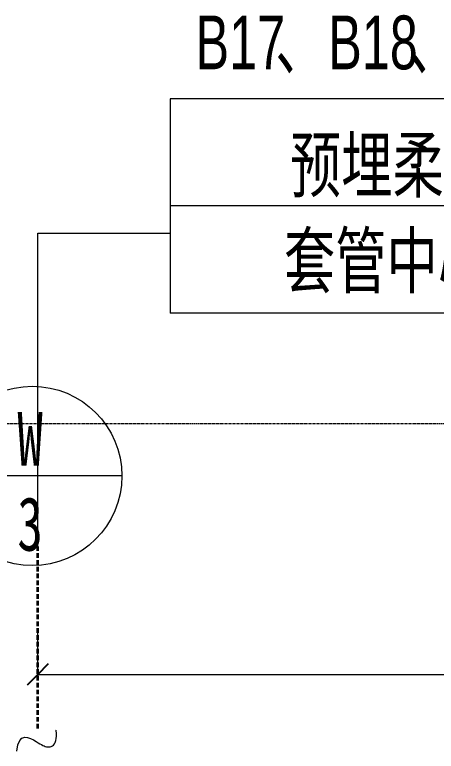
# Model space of a CAD drawing. Header units: millimetres. Extents: x 147808 to 199769, y -28592 to 9935.
# Drawn here: x 177346 to 179699, y -6477 to -2368 of the extents above; entities that cross this region are included whole.
import ezdxf

# ---------------------------------------------------------------- set-up
doc = ezdxf.new("R2010")
doc.units = ezdxf.units.MM
doc.linetypes.add('轴网线', pattern=[22.24, 12.7, -3.18, 3.18, -3.18])
doc.linetypes.add('长划线_2', pattern=[38.1, 25.4, -12.7])
for name, color, linetype, lineweight in [('A-____-____-DIMS', 7, 'Continuous', 5), ('A-____-____-DIMS-100', 7, 'Continuous', 5), ('A-DETL-____-THIN', 7, 'Continuous', 5), ('G-____-____-TEXT', 7, 'Continuous', 5), ('P-PIPE-____-IDEN', 7, 'Continuous', 5), ('P-PIPE-____-OTLN', 7, 'Continuous', 35), ('S-GRID-____-OTLN', 7, 'Continuous', 5)]:
    doc.layers.add(name, color=color, linetype=linetype, lineweight=lineweight)
doc.styles.add('Arial', font='arial.ttf', dxfattribs={"width": 0.7, "height": 250})
doc.styles.add('Arial_1', font='arial.ttf', dxfattribs={"width": 0.7, "height": 3})
doc.styles.add('Arial_2', font='arial.ttf', dxfattribs={"width": 0.7, "height": 300})
doc.styles.add('TJ_FangSong', font='TJ_FangSong v2.0.otf', dxfattribs={"width": 0.7, "height": 300})
doc.styles.add('仿宋', font='simfang.ttf', dxfattribs={"width": 0.7, "height": 300})
doc.dimstyles.new('对角线-1_2_250_近', dxfattribs={"dimscale": 304.8, "dimtxt": 255.06485, "dimasz": 0.393701, "dimexe": 0.787402, "dimexo": 0.328084, "dimgap": 0, "dimtad": 1, "dimdec": 0, "dimzin": 0, "dimdsep": 46, "dimtxsty": 'Arial', "dimblk1": 'OBLIQUE', "dimblk2": 'OBLIQUE', "dimsah": 1, "dimcen": 0.09, "dimazin": 0, "dimtfac": 1, "dimtdec": 4, "dimtix": 1, "dimtmove": 0, "dimatfit": 3, "dimfxl": 1, "dimtvp": 1, "dimtolj": 1, "dimtzin": 0, "dimarcsym": 2})

# ---------------------------------------------------------------- blocks, each defined once
blk = doc.blocks.new('YXQH_AR_B9-20_rvt-1-一层给排水_消防平面图')
at = {"layer": 'S-GRID-____-OTLN', "color": 173, "linetype": '轴网线', "true_color": 0x5151ff}
blk.add_line((198349.8, -4650), (148741.6, -4650), dxfattribs=at)
blk = doc.blocks.new('入户管号标注 - 编号在下-2570679-一层给排水_消防平面图')
at = {"layer": 'P-PIPE-____-IDEN'}
blk.add_line((5, 0), (-5, 0), dxfattribs=at)
blk.add_circle((0, 0), 5, dxfattribs=at)
blk = doc.blocks.new('DIMBLOCK26-一层给排水_消防平面图')
at = {"layer": 'A-____-____-DIMS-100', "transparency": 16777216}
for p, q in [((177475, -6063.4), (177475, -5808.2)), ((182700, -6063.4), (182700, -5808.2)), ((177475, -6048.2), (182700, -6048.2)), ((177475, -6048.2), (177475, -6063.4)), ((182700, -6048.2), (182700, -6063.4))]:
    blk.add_line(p, q, dxfattribs=at)
at = {"layer": 'A-____-____-DIMS-100', "lineweight": 25, "transparency": 16777216}
for p, q in [((177475, -6048.2), (177535, -5988.2)), ((182700, -6048.2), (182760, -5988.2)), ((177475, -6048.2), (177415, -6108.2)), ((182700, -6048.2), (182640, -6108.2))]:
    blk.add_line(p, q, dxfattribs=at)
at = {"layer": 'A-____-____-DIMS-100', "color": 0, "transparency": 16777216, "insert": (179820.7, -5723.7), "char_height": 250, "width": 640.409, "attachment_point": 1, "line_spacing_factor": 0.941778, "style": 'Arial'}
blk.add_mtext('5225', dxfattribs=at)
blk = doc.blocks.new('_Oblique')
at = {"color": 0, "linetype": 'ByBlock', "lineweight": -2}
blk.add_line((-0.5, -0.5), (0.5, 0.5), dxfattribs=at)
blk = doc.blocks.new('TJ_防水套管标注-_管道_ - 标准-2685160-一层给排水_消防平面图')
at = {"layer": 'P-PIPE-____-IDEN'}
for p, q in [((0, 15), (0, 3.033)), ((37.398, 15), (0, 15)), ((37.398, 3.033), (37.398, 15)), ((37.398, 9.033), (0, 9.033)), ((37.398, 3.033), (0, 3.033))]:
    blk.add_line(p, q, dxfattribs=at)
at = {"layer": 'P-PIPE-____-IDEN', "color": 4, "true_color": 0x00ffff, "insert": (6.686, 12.813), "char_height": 3, "width": 28.73248, "attachment_point": 1, "style": 'Arial_1'}
blk.add_mtext('预埋柔性防水套管', dxfattribs=at)

msp = doc.modelspace()

# ---------------------------------------------------------------- linework, layer by layer
at = {"layer": 'A-DETL-____-THIN'}
msp.add_open_spline([(177357.8, -6477.1), (177367.7, -6364.4), (177480.4, -6429.5), (177524.2, -6460.2), (177586.7, -6443.5), (177577.7, -6340.9), (177575.4, -6367.9)], degree=3, knots=[0, 0, 0, 0, 0.324508, 0.596027, 0.837864, 1.050932, 1.050932, 1.050932, 1.050932], dxfattribs=at)
at = {"layer": 'P-PIPE-____-IDEN'}
for p, q in [((177475, -3586.8), (178213.9, -3586.8)), ((177475, -5333), (177475, -3586.8))]:
    msp.add_line(p, q, dxfattribs=at)
at = {"layer": 'P-PIPE-____-OTLN', "color": 150, "linetype": '长划线_2', "true_color": 0x0080ff}
msp.add_line((177475, -6349.9), (177475, -5333), dxfattribs=at)

# ---------------------------------------------------------------- block references
at = {"lineweight": 5}
msp.add_blockref('YXQH_AR_B9-20_rvt-1-一层给排水_消防平面图', (0, 0), dxfattribs=at)
at = {"layer": 'P-PIPE-____-IDEN', "color": 4, "true_color": 0x00ffff, "xscale": 99.99999999999993, "yscale": 99.99999999999993, "zscale": 99.99999999999993}
msp.add_blockref('TJ_防水套管标注-_管道_ - 标准-2685160-一层给排水_消防平面图', (178213.9, -4336.8), dxfattribs=at)
at = {"layer": 'P-PIPE-____-IDEN', "xscale": 99.99999999999993, "yscale": 99.99999999999993, "zscale": 99.99999999999993}
msp.add_blockref('入户管号标注 - 编号在下-2570679-一层给排水_消防平面图', (177444, -4941), dxfattribs=at)

# ---------------------------------------------------------------- texts
at = {"layer": 'G-____-____-TEXT', "color": 4, "true_color": 0x00ffff, "char_height": 300, "attachment_point": 1, "style": 'TJ_FangSong'}
for s, insert, width in [('B17', (178355.8, -2372.8), 538.734), ('B18', (179096.6, -2372.8), 538.734), ('\\fTJ_FangSong|b0|i0|c134|p2|;\\W.7;、', (178800.3, -2372.8), 359.156), ('\\fTJ_FangSong|b0|i0|c134|p2|;\\W.7;、', (179541.1, -2372.8), 359.156)]:
    msp.add_mtext(s, dxfattribs=dict(at, insert=insert, width=width))
at = {"layer": 'P-PIPE-____-IDEN', "color": 4, "true_color": 0x00ffff, "insert": (178848.9, -3589.9), "char_height": 300, "width": 2154.936, "attachment_point": 1, "style": 'Arial_2'}
msp.add_mtext('套管中心标高', dxfattribs=at)
at = {"layer": 'P-PIPE-____-IDEN', "char_height": 300, "width": 196.413, "attachment_point": 1, "style": '仿宋'}
for s, insert in [('\\f仿宋|b0|i0|c134|p49|;\\W.7;W', (177360.7, -4584.3)), ('\\f仿宋|b0|i0|c134|p49|;\\W.7;3', (177360.7, -5058.3))]:
    msp.add_mtext(s, dxfattribs=dict(at, insert=insert))

# ---------------------------------------------------------------- dimensions: what is measured, and where the dimension line sits
at = {"layer": 'A-____-____-DIMS'}
dim = msp.add_linear_dim(base=(182700, -6048.2), p1=(177475, -5963.4), p2=(182700, -5963.4), dimstyle='对角线-1_2_250_近', override={"dimpost": '<>', "dimfxl": 5225}, dxfattribs=at)
dim.commit()
dim.dimension.update_dxf_attribs({"geometry": 'DIMBLOCK26-一层给排水_消防平面图', "text_midpoint": (180087.5, -5920.6)})

doc.saveas('drawing.dxf')
